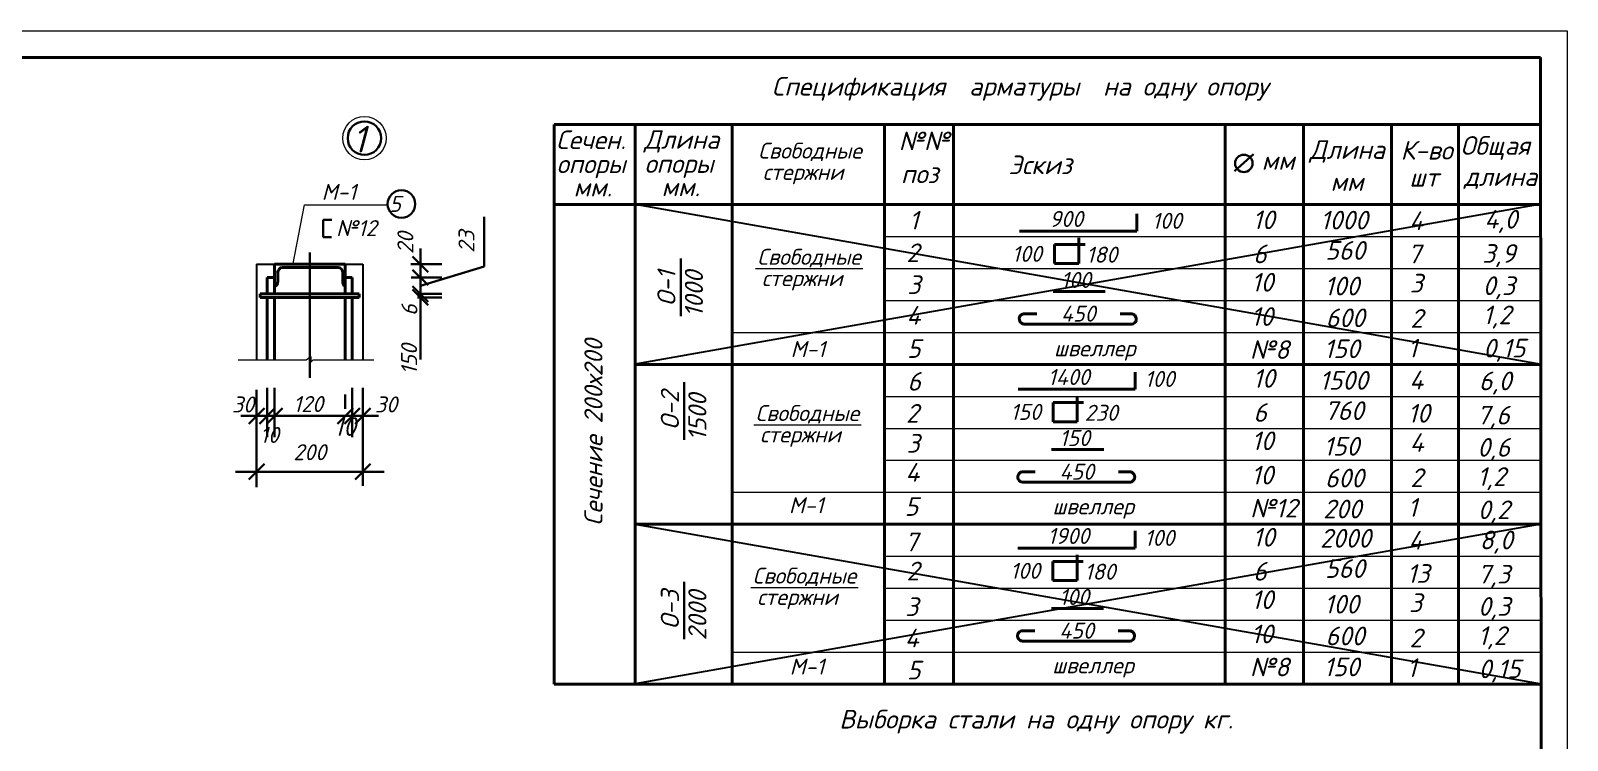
# Model space of a CAD drawing. Extents: x 108150 to 142535, y -18867 to -9422.
# Drawn here: x 137239.1 to 137527.5, y -15898.4 to -15765.3 of the extents above; entities that cross this region are included whole.
import ezdxf

# ---------------------------------------------------------------- set-up
doc = ezdxf.new("R2010")
doc.units = 0
doc.header["$MEASUREMENT"] = 0
doc.linetypes.add('ACAD_ISO04W100', pattern=[30, 24, -3, 0, -3])
for name, color, linetype, lineweight in [('Выносные', 8, 'Continuous', 15), ('надписи', 2, 'Continuous', 15), ('Осевые', 8, 'ACAD_ISO04W100', 30), ('Основные', 4, 'Continuous', 40), ('Размер', 8, 'Continuous', 30), ('РАЗМЕРЫ', 8, 'Continuous', 30), ('Текст', 2, 'Continuous', 15)]:
    doc.layers.add(name, color=color, linetype=linetype, lineweight=lineweight)
doc.styles.add('ГОСТ', font='isocpeur.ttf', dxfattribs={"oblique": 15, "height": 2.5})
doc.styles.add('ГОСТ3', font='isocpeur.ttf', dxfattribs={"oblique": 15, "height": 3})

# ---------------------------------------------------------------- blocks, each defined once
blk = doc.blocks.new('_Oblique')
at = {"color": 0, "linetype": 'ByBlock', "lineweight": -2}
blk.add_line((-0.5, -0.5), (0.5, 0.5), dxfattribs=at)

msp = doc.modelspace()

# ---------------------------------------------------------------- linework, layer by layer
at = {"layer": 'Выносные'}
for p, q in [((137107.5365, -15765.2957), (137527.5365, -15765.2957)), ((137527.5365, -15765.2957), (137527.5365, -16062.2957)), ((137288.2596, -15809.3175), (137290.4474, -15797.9335)), ((137290.4474, -15797.9335), (137306.0676, -15797.9335)), ((137399.3243, -15803.909), (137522.5574, -15803.909)), ((137399.3243, -15809.909), (137522.5612, -15809.909)), ((137399.3243, -15815.909), (137522.5649, -15815.909)), ((137370.7693, -15821.909), (137522.5686, -15821.909)), ((137277.9909, -15827.0607), (137290.74, -15827.0607)), ((137290.7598, -15827.046), (137291.6117, -15826.4138)), ((137291.6117, -15826.4138), (137291.6117, -15827.4628)), ((137291.6117, -15827.4628), (137292.0898, -15827.0329)), ((137292.0898, -15827.046), (137303.479, -15827.046)), ((137399.3243, -15833.909), (137522.5761, -15833.909)), ((137399.3243, -15839.909), (137522.5798, -15839.909)), ((137399.3243, -15845.909), (137522.5835, -15845.909)), ((137370.7693, -15851.909), (137522.3019, -15851.909)), ((137399.3243, -15863.909), (137522.5947, -15863.909)), ((137399.3243, -15869.909), (137522.5984, -15869.909)), ((137399.3243, -15875.909), (137522.6021, -15875.909)), ((137370.7693, -15881.909), (137522.6059, -15881.909))]:
    msp.add_line(p, q, dxfattribs=at)
at = {"layer": 'Выносные', "color": 4, "lineweight": 40}
for p, q in [((137352.5365, -15827.909), (137522.5723, -15827.909)), ((137352.52, -15857.909), (137522.591, -15857.9088)), ((137337.3019, -15887.909), (137522.6096, -15887.909))]:
    msp.add_line(p, q, dxfattribs=at)
at = {"layer": 'Выносные'}
msp.add_circle((137301.7004, -15785.4551), 4.0798, dxfattribs=at)
at = {"layer": 'Осевые'}
msp.add_line((137291.4248, -15830.3997), (137291.4248, -15806.9043), dxfattribs=at)
at = {"layer": 'Основные'}
for p, q in [((137127.5365, -15770.2957), (137522.5365, -15770.2957)), ((137522.5365, -15770.2957), (137522.715, -16057.5397)), ((137337.3019, -15782.909), (137522.5444, -15782.909)), ((137337.3019, -15887.909), (137337.3019, -15782.909)), ((137352.5365, -15887.909), (137352.5365, -15782.909)), ((137370.7693, -15887.909), (137370.7693, -15782.9413)), ((137399.3243, -15887.909), (137399.3243, -15782.7548)), ((137412.3019, -15887.909), (137412.3019, -15782.909)), ((137463.3123, -15783.0023), (137463.3123, -15887.909)), ((137478.0125, -15782.8364), (137478.0125, -15887.909)), ((137494.552, -15782.7801), (137494.552, -15887.909)), ((137507.1164, -15782.8143), (137507.1164, -15887.909)), ((137337.3019, -15797.909), (137522.5537, -15797.909)), ((137284.8449, -15811.6041), (137283.4448, -15811.6041)), ((137283.4448, -15811.6135), (137283.4448, -15814.0303)), ((137298.1046, -15811.6044), (137299.4048, -15811.6044)), ((137299.4048, -15811.6044), (137299.4048, -15812.6416)), ((137282.116, -15814.6771), (137300.736, -15814.6771)), ((137282.116, -15814.6771), (137282.116, -15815.3421)), ((137283.4448, -15812.6183), (137283.4448, -15814.6771)), ((137298.1046, -15812.8285), (137298.1046, -15814.663)), ((137299.4048, -15812.6183), (137299.4048, -15813.12)), ((137299.4048, -15812.6183), (137299.4048, -15814.6771)), ((137300.736, -15814.6771), (137300.736, -15815.3421)), ((137282.116, -15815.3421), (137300.736, -15815.3421)), ((137283.4448, -15815.3421), (137283.4448, -15827.0607)), ((137284.8368, -15815.336), (137284.8368, -15827.0547)), ((137298.1046, -15815.328), (137298.1046, -15827.032)), ((137299.4048, -15815.3421), (137299.4048, -15827.046))]:
    msp.add_line(p, q, dxfattribs=at)
at = {"layer": 'Основные', "lineweight": 25}
for p, q in [((137281.4498, -15809.1083), (137301.3998, -15809.1083)), ((137281.4498, -15809.1083), (137281.4498, -15827.0607)), ((137301.3998, -15809.1083), (137301.3998, -15827.046))]:
    msp.add_line(p, q, dxfattribs=at)
at = {"layer": 'Размер', "color": 8, "linetype": 'ByBlock', "lineweight": 25}
for p, q in [((137352.5365, -15797.8655), (137522.6096, -15827.8785)), ((137522.5722, -15797.8655), (137352.5365, -15827.8525)), ((137352.5365, -15857.8655), (137522.6096, -15887.8785)), ((137522.5722, -15857.8655), (137352.5365, -15887.8525))]:
    msp.add_line(p, q, dxfattribs=at)
at = {"layer": 'РАЗМЕРЫ'}
for p, q in [((137465.029, -15791.647), (137468.6008, -15788.4741)), ((137324.187, -15809.5528), (137324.187, -15800.2377)), ((137312.217, -15809.1157), (137312.217, -15806.1897)), ((137312.217, -15807.6169), (137312.217, -15818.6708)), ((137310.3916, -15809.1157), (137316.207, -15809.1157)), ((137310.4723, -15811.6003), (137316.207, -15811.6003)), ((137311.918, -15811.6069), (137316.207, -15811.6069)), ((137312.217, -15809.1157), (137312.217, -15811.6003)), ((137312.217, -15813.1438), (137324.187, -15809.5528)), ((137312.217, -15811.6003), (137312.217, -15814.5263)), ((137312.217, -15814.6771), (137312.217, -15811.7511)), ((137311.6754, -15814.6808), (137316.207, -15814.6808)), ((137311.6982, -15814.6771), (137316.207, -15814.6771)), ((137312.217, -15814.6771), (137312.217, -15815.3421)), ((137311.6982, -15815.3421), (137316.207, -15815.3421)), ((137312.217, -15815.3421), (137312.217, -15818.2681)), ((137281.4498, -15832.7048), (137281.4498, -15841.5661)), ((137283.4448, -15832.3192), (137283.4448, -15841.5661)), ((137283.4448, -15832.7606), (137283.4448, -15841.5661)), ((137284.8305, -15832.3138), (137284.8305, -15841.5661)), ((137298.1, -15836.2527), (137298.1, -15833.5927)), ((137298.1051, -15836.2476), (137298.1051, -15833.5876)), ((137299.4048, -15832.3045), (137299.4048, -15841.5727)), ((137299.4048, -15836.2527), (137299.4048, -15833.5876)), ((137301.3998, -15832.3045), (137301.3998, -15841.5727)), ((137281.4498, -15837.5761), (137278.5238, -15837.5761)), ((137283.4448, -15837.5761), (137280.5188, -15837.5761)), ((137280.8405, -15837.5827), (137302.09, -15837.5827)), ((137281.4498, -15837.5761), (137283.4448, -15837.5761)), ((137283.4448, -15837.5761), (137286.3708, -15837.5761)), ((137283.4448, -15837.5761), (137284.8305, -15837.5761)), ((137284.8305, -15837.5761), (137287.7565, -15837.5761)), ((137298.1051, -15837.5776), (137295.1791, -15837.5776)), ((137299.4048, -15837.5827), (137296.4788, -15837.5827)), ((137299.4048, -15837.5776), (137298.1051, -15837.5776)), ((137299.4048, -15837.5776), (137298.1051, -15837.5776)), ((137299.4048, -15837.5776), (137302.3308, -15837.5776)), ((137301.3998, -15837.5827), (137299.4048, -15837.5827)), ((137301.3998, -15837.5827), (137304.3258, -15837.5827)), ((137281.4678, -15839.4611), (137281.4678, -15850.9746)), ((137284.8305, -15838.9061), (137284.8305, -15841.5727)), ((137301.3998, -15838.957), (137301.3998, -15850.7226)), ((137277.4891, -15848.0412), (137305.4011, -15848.0412))]:
    msp.add_line(p, q, dxfattribs=at)
at = {"layer": 'РАЗМЕРЫ', "color": 0, "lineweight": 40}
for p, q in [((137446.7159, -15802.9073), (137446.7159, -15799.6737)), ((137424.7231, -15802.9073), (137446.7159, -15802.9073)), ((137436.9918, -15805.3969), (137431.2863, -15805.3969)), ((137431.2863, -15805.4042), (137431.2863, -15808.992)), ((137435.828, -15808.992), (137435.828, -15804.1836)), ((137431.2863, -15808.992), (137435.828, -15808.992)), ((137431.0018, -15814.239), (137440.7967, -15814.239)), ((137425.5799, -15820.3591), (137445.5483, -15820.3591)), ((137425.7399, -15818.3996), (137427.9248, -15818.3996)), ((137443.5628, -15818.3996), (137445.6176, -15818.3996)), ((137446.4243, -15832.5716), (137446.4243, -15829.338)), ((137424.4315, -15832.5716), (137446.4243, -15832.5716)), ((137435.5364, -15838.6562), (137435.5364, -15833.8479)), ((137436.7002, -15835.0612), (137430.9947, -15835.0612)), ((137430.9947, -15835.0685), (137430.9947, -15838.6562)), ((137430.9947, -15838.6562), (137435.5364, -15838.6562)), ((137430.7102, -15843.9032), (137440.505, -15843.9032)), ((137425.4483, -15848.0639), (137427.6332, -15848.0639)), ((137443.2712, -15848.0639), (137445.326, -15848.0639)), ((137425.2883, -15850.0234), (137445.2567, -15850.0234)), ((137446.3894, -15862.3961), (137446.3894, -15859.1625)), ((137424.3966, -15862.3961), (137446.3894, -15862.3961)), ((137435.5015, -15868.4808), (137435.5015, -15863.6724)), ((137436.6653, -15864.8857), (137430.9599, -15864.8857)), ((137430.9599, -15864.893), (137430.9599, -15868.4808)), ((137430.9599, -15868.4808), (137435.5015, -15868.4808)), ((137430.6753, -15873.7278), (137440.4702, -15873.7278)), ((137425.4135, -15877.8884), (137427.5983, -15877.8884)), ((137443.2363, -15877.8884), (137445.2911, -15877.8884)), ((137425.2534, -15879.8479), (137445.2218, -15879.8479))]:
    msp.add_line(p, q, dxfattribs=at)
at = {"layer": 'РАЗМЕРЫ', "color": 2}
for p, q in [((137295.6022, -15800.793), (137293.9619, -15800.793)), ((137293.9619, -15800.793), (137293.9619, -15804.0187)), ((137293.9619, -15804.0187), (137295.4965, -15804.0187)), ((137312.217, -15818.3368), (137312.217, -15826.9764))]:
    msp.add_line(p, q, dxfattribs=at)
at = {"layer": 'РАЗМЕРЫ', "color": 0}
for p, q in [((137435.828, -15804.1836), (137435.828, -15805.3969)), ((137361.1068, -15808.0316), (137361.1068, -15818.8323)), ((137361.7552, -15831.2511), (137361.7552, -15842.0517)), ((137435.5364, -15833.8479), (137435.5364, -15835.0612)), ((137435.5015, -15863.6724), (137435.5015, -15864.8857)), ((137361.7552, -15868.6827), (137361.7552, -15879.4834))]:
    msp.add_line(p, q, dxfattribs=at)
at = {"layer": 'РАЗМЕРЫ', "color": 4, "lineweight": 40}
for p, q in [((137284.8434, -15812.6736), (137284.8486, -15809.1043)), ((137284.8486, -15809.1083), (137298.1046, -15809.1083)), ((137285.4176, -15810.606), (137285.4176, -15812.4953)), ((137286.2947, -15809.7109), (137296.7485, -15809.714)), ((137297.6505, -15810.6892), (137297.6505, -15812.4526)), ((137298.1046, -15809.0942), (137298.1046, -15812.8615)), ((137284.8384, -15814.671), (137284.8421, -15812.6123))]:
    msp.add_line(p, q, dxfattribs=at)
at = {"layer": 'РАЗМЕРЫ', "color": 253}
msp.add_circle((137301.7004, -15785.4551), 3.1427, dxfattribs=at)
at = {"layer": 'РАЗМЕРЫ'}
for centre, radius in [((137466.8121, -15790.1859), 1.6345), ((137308.648, -15797.8089), 2.5834)]:
    msp.add_circle(centre, radius, dxfattribs=at)
at = {"layer": 'РАЗМЕРЫ', "color": 4, "lineweight": 40}
for centre, radius, start, end in [((137286.4129, -15810.704), 1.0002, 96.833407, 179.122492), ((137296.6624, -15810.6983), 0.9881, 1.1526, 84.999068), ((137284.3946, -15812.4153), 1.0206, 296.172482, 356.154141), ((137298.6691, -15812.4544), 1.0198, 179.832927, 236.388447)]:
    msp.add_arc(centre, radius, start, end, dxfattribs=at)
at = {"layer": 'РАЗМЕРЫ', "color": 0, "lineweight": 40}
for centre, radius, start, end in [((137425.6389, -15819.3776), 0.9832, 84.101228, 266.739621), ((137445.637, -15819.3816), 0.9823, 264.371891, 91.418757), ((137425.3473, -15849.0418), 0.9832, 84.101228, 266.739621), ((137445.3454, -15849.0458), 0.9823, 264.371891, 91.418757), ((137425.3124, -15878.8664), 0.9832, 84.101228, 266.739621), ((137445.3105, -15878.8704), 0.9823, 264.371891, 91.418757)]:
    msp.add_arc(centre, radius, start, end, dxfattribs=at)
at = {"layer": 'Текст', "color": 0}
for p, q in [((137375.1491, -15809.9328), (137395.273, -15809.9328)), ((137374.8231, -15839.2533), (137394.9471, -15839.2533)), ((137374.2804, -15869.7589), (137394.4044, -15869.7589))]:
    msp.add_line(p, q, dxfattribs=at)

# ---------------------------------------------------------------- block references
at = {"layer": 'РАЗМЕРЫ', "xscale": 2.925999999977648, "yscale": 2.925999999977648, "zscale": 2.925999999977648}
for p, rotation in [((137312.217, -15809.1157), 270), ((137312.217, -15811.6003), 90), ((137312.217, -15811.6069), 90), ((137312.217, -15814.6771), 270), ((137312.217, -15814.6808), 270), ((137312.217, -15815.3421), 90), ((137283.4448, -15837.5761), 180), ((137284.8305, -15837.5761), 180), ((137284.8305, -15837.5827), 180), ((137299.4048, -15837.5776), 180), ((137301.3998, -15837.5827), 180), ((137281.4684, -15848.0412), 180)]:
    msp.add_blockref('_Oblique', p, dxfattribs=dict(at, rotation=rotation))
for p in [(137281.4498, -15837.5761), (137283.4448, -15837.5761), (137298.1, -15837.5827), (137298.1051, -15837.5776), (137299.4048, -15837.5827), (137301.4004, -15848.0412)]:
    msp.add_blockref('_Oblique', p, dxfattribs=at)

# ---------------------------------------------------------------- texts
at = {"layer": 'надписи', "color": 2, "lineweight": 30, "oblique": 15}
for s, height, style, p in [('1', 5, 'ГОСТ', (137299.4553, -15788.1328)), ('М-1', 3, 'ГОСТ3', (137293.6758, -15797.0394)), ('5', 3, 'ГОСТ3', (137306.3658, -15799.2974)), ('     №12', 3, 'ГОСТ3', (137286.8367, -15803.8334))]:
    msp.add_text(s, height=height, dxfattribs=dict(at, style=style)).set_placement(p)
at = {"layer": 'надписи', "color": 0, "lineweight": 30, "style": 'ГОСТ3', "oblique": 15}
for s, p in [('М-1', (137381.7226, -15826.5264)), ('швеллер', (137431.1759, -15826.383)), ('М-1', (137381.3966, -15855.847)), ('швеллер', (137430.8843, -15856.0472)), ('М-1', (137381.5456, -15886.1158)), ('швеллер', (137430.8495, -15885.8718))]:
    msp.add_text(s, height=3, dxfattribs=at).set_placement(p)
at = {"layer": 'РАЗМЕРЫ', "color": 2, "char_height": 3, "attachment_point": 5, "rotation": 90, "style": 'ГОСТ3'}
for s, insert in [('20', (137309.394, -15805.1377)), ('23', (137320.862, -15804.8953)), ('6', (137310.154, -15817.73))]:
    msp.add_mtext(s, dxfattribs=dict(at, insert=insert))
at = {"layer": 'РАЗМЕРЫ', "color": 2, "char_height": 3, "attachment_point": 5, "style": 'ГОСТ3'}
for s, insert in [('30', (137278.9062, -15835.4249)), ('120', (137291.1406, -15835.3455)), ('30', (137305.7663, -15835.4246)), ('10', (137283.8705, -15841.1519)), ('200', (137291.4451, -15844.3837))]:
    msp.add_mtext(s, dxfattribs=dict(at, insert=insert))
at = {"layer": 'Текст', "color": 0, "oblique": 15}
for s, height, style, p in [('Спецификация  арматуры  на одну опору', 3.5, 'ГОСТ', (137378.1827, -15777.4703)), ('Сечен.', 3.5, 'ГОСТ', (137337.6933, -15787.4986)), ('Длина', 3.5, 'ГОСТ', (137354.2018, -15787.4499)), ('№№', 3.5, 'ГОСТ', (137402.0206, -15787.7224)), ('Длина', 3.5, 'ГОСТ', (137479.1515, -15789.3492)), ('Общая', 3.5, 'ГОСТ', (137507.4823, -15788.5816)), ('Свободные', 3, 'ГОСТ3', (137375.6423, -15789.2915)), ('Эскиз', 3.5, 'ГОСТ', (137422.6302, -15792.2131)), ('К-во', 3.5, 'ГОСТ', (137496.2413, -15789.472)), ('опоры', 3.5, 'ГОСТ', (137337.7974, -15792.0221)), ('опоры', 3.5, 'ГОСТ', (137354.3059, -15791.9734)), ('стержни', 3, 'ГОСТ3', (137376.4956, -15793.2954)), ('поз', 3.5, 'ГОСТ', (137402.4352, -15793.9016)), ('мм', 3.5, 'ГОСТ', (137470.1595, -15791.3946)), ('мм.', 3.5, 'ГОСТ', (137340.971, -15796.3896)), ('мм.', 3.5, 'ГОСТ', (137357.4795, -15796.3409)), ('мм', 3.5, 'ГОСТ', (137483.081, -15795.3497)), ('шт', 3.5, 'ГОСТ', (137497.8847, -15794.5345)), ('длина', 3.5, 'ГОСТ', (137508.1343, -15794.4176)), ('1', 3.5, 'ГОСТ', (137403.9695, -15802.5992)), ('900', 3, 'ГОСТ3', (137430.301, -15802.1135)), ('100', 3, 'ГОСТ3', (137449.5615, -15802.4615)), ('10', 3.5, 'ГОСТ', (137468.4455, -15802.5275)), ('1000', 3.5, 'ГОСТ', (137481.1502, -15802.586)), ('4', 3.5, 'ГОСТ', (137497.8675, -15802.7046)), ('4,0', 3.5, 'ГОСТ', (137511.9523, -15802.4212)), ('2', 3.5, 'ГОСТ', (137403.4536, -15808.7128)), ('100', 3, 'ГОСТ3', (137423.2729, -15808.6571)), ('180', 3, 'ГОСТ3', (137437.2251, -15808.8215)), ('6', 3.5, 'ГОСТ', (137468.5549, -15808.9242)), ('560', 3.5, 'ГОСТ', (137482.0897, -15808.2712)), ('7', 3.5, 'ГОСТ', (137497.5838, -15808.9395)), ('3,9', 3.5, 'ГОСТ', (137511.5742, -15808.845)), ('Свободные', 3, 'ГОСТ3', (137375.4658, -15809.22)), ('стержни', 3, 'ГОСТ3', (137376.3191, -15813.2239)), ('3', 3.5, 'ГОСТ', (137403.6479, -15814.701)), ('100', 3, 'ГОСТ3', (137432.4783, -15813.5611)), ('10', 3.5, 'ГОСТ', (137468.2157, -15814.2434)), ('100', 3.5, 'ГОСТ', (137481.9312, -15814.9577)), ('3', 3.5, 'ГОСТ', (137497.962, -15814.4187)), ('0,3', 3.5, 'ГОСТ', (137511.6687, -15814.891)), ('4', 3.5, 'ГОСТ', (137403.4518, -15820.4463)), ('450', 3, 'ГОСТ3', (137432.4783, -15819.8838)), ('10', 3.5, 'ГОСТ', (137468.148, -15820.6799)), ('600', 3.5, 'ГОСТ', (137482.176, -15820.9219)), ('2', 3.5, 'ГОСТ', (137498.0565, -15821.0314)), ('1,2', 3.5, 'ГОСТ', (137511.6687, -15820.3701)), ('5', 3.5, 'ГОСТ', (137403.5605, -15826.6898)), ('№8', 3.5, 'ГОСТ', (137467.9445, -15826.8793)), ('150', 3.5, 'ГОСТ', (137481.8533, -15826.7274)), ('1', 3.5, 'ГОСТ', (137497.5838, -15826.605)), ('0,15', 3.5, 'ГОСТ', (137511.7632, -15826.605)), ('1400', 3, 'ГОСТ3', (137430.0094, -15831.7778)), ('100', 3, 'ГОСТ3', (137448.1918, -15832.1389)), ('10', 3.5, 'ГОСТ', (137468.4891, -15832.2841)), ('1500', 3.5, 'ГОСТ', (137481.0064, -15832.6555)), ('4', 3.5, 'ГОСТ', (137497.8703, -15832.601)), ('6', 3.5, 'ГОСТ', (137403.6342, -15832.8402)), ('6,0', 3.5, 'ГОСТ', (137510.9356, -15832.7613)), ('760', 3.5, 'ГОСТ', (137481.9459, -15838.3407)), ('Свободные', 3, 'ГОСТ3', (137375.1398, -15838.5406)), ('2', 3.5, 'ГОСТ', (137403.3763, -15838.8433)), ('150', 3, 'ГОСТ3', (137422.9812, -15838.3214)), ('230', 3, 'ГОСТ3', (137436.9335, -15838.4858)), ('6', 3.5, 'ГОСТ', (137468.5985, -15838.6807)), ('10', 3.5, 'ГОСТ', (137497.5867, -15838.8359)), ('7,6', 3.5, 'ГОСТ', (137510.5575, -15839.1852)), ('стержни', 3, 'ГОСТ3', (137375.9931, -15842.5445)), ('150', 3, 'ГОСТ3', (137432.1866, -15843.2254)), ('10', 3.5, 'ГОСТ', (137468.2592, -15844)), ('3', 3.5, 'ГОСТ', (137403.485, -15844.4707)), ('150', 3.5, 'ГОСТ', (137481.7874, -15845.0272)), ('4', 3.5, 'ГОСТ', (137497.9649, -15844.3151)), ('0,6', 3.5, 'ГОСТ', (137510.652, -15845.2311)), ('4', 3.5, 'ГОСТ', (137403.2639, -15849.9214)), ('450', 3, 'ГОСТ3', (137432.1866, -15849.548)), ('10', 3.5, 'ГОСТ', (137468.1915, -15850.4364)), ('600', 3.5, 'ГОСТ', (137482.0322, -15850.9914)), ('2', 3.5, 'ГОСТ', (137498.0593, -15850.9279)), ('1,2', 3.5, 'ГОСТ', (137510.652, -15850.7103)), ('5', 3.5, 'ГОСТ', (137403.1165, -15856.3296)), ('№12', 3.5, 'ГОСТ', (137467.9881, -15856.6358)), ('200', 3.5, 'ГОСТ', (137481.7095, -15856.7969)), ('1', 3.5, 'ГОСТ', (137497.5867, -15856.5015)), ('0,2', 3.5, 'ГОСТ', (137510.7466, -15856.9452)), ('7', 3.5, 'ГОСТ', (137403.1521, -15862.9785)), ('1900', 3, 'ГОСТ3', (137429.9746, -15861.6023)), ('100', 3, 'ГОСТ3', (137448.1569, -15861.9634)), ('10', 3.5, 'ГОСТ', (137468.4475, -15862.0937)), ('2000', 3.5, 'ГОСТ', (137481.1083, -15862.2866)), ('4', 3.5, 'ГОСТ', (137497.7344, -15862.6695)), ('8,0', 3.5, 'ГОСТ', (137511.0695, -15862.6124)), ('Свободные', 3, 'ГОСТ3', (137374.5972, -15869.0462)), ('2', 3.5, 'ГОСТ', (137403.4838, -15868.4292)), ('100', 3, 'ГОСТ3', (137422.9464, -15868.1459)), ('180', 3, 'ГОСТ3', (137436.8986, -15868.3104)), ('6', 3.5, 'ГОСТ', (137468.557, -15868.4904)), ('560', 3.5, 'ГОСТ', (137482.0478, -15867.9718)), ('13', 3.5, 'ГОСТ', (137497.4507, -15868.9044)), ('7,3', 3.5, 'ГОСТ', (137510.6913, -15869.0362)), ('стержни', 3, 'ГОСТ3', (137375.4505, -15873.0501)), ('3', 3.5, 'ГОСТ', (137403.2337, -15875.1297)), ('100', 3, 'ГОСТ3', (137432.1518, -15873.0499)), ('10', 3.5, 'ГОСТ', (137468.2177, -15873.8096)), ('100', 3.5, 'ГОСТ', (137481.8893, -15874.6583)), ('3', 3.5, 'ГОСТ', (137497.8289, -15874.3836)), ('0,3', 3.5, 'ГОСТ', (137510.7858, -15875.0822)), ('4', 3.5, 'ГОСТ', (137403.1521, -15881.0014)), ('450', 3, 'ГОСТ3', (137432.1518, -15879.3726)), ('10', 3.5, 'ГОСТ', (137468.15, -15880.2461)), ('600', 3.5, 'ГОСТ', (137482.1341, -15880.6225)), ('2', 3.5, 'ГОСТ', (137497.9234, -15880.9963)), ('1,2', 3.5, 'ГОСТ', (137510.7858, -15880.5613)), ('5', 3.5, 'ГОСТ', (137403.5602, -15887.0361)), ('№8', 3.5, 'ГОСТ', (137467.9466, -15886.4455)), ('150', 3.5, 'ГОСТ', (137481.8114, -15886.428)), ('1', 3.5, 'ГОСТ', (137497.4507, -15886.5699)), ('0,15', 3.5, 'ГОСТ', (137510.8804, -15886.7962)), ('Выборка стали на одну опору кг.', 3.5, 'ГОСТ', (137390.8537, -15896.2353))]:
    msp.add_text(s, height=height, dxfattribs=dict(at, style=style)).set_placement(p)
at = {"layer": 'Текст', "color": 0, "style": 'ГОСТ', "oblique": 15}
for s, p in [('О-1', (137360.1069, -15816.9626)), ('1000', (137365.2657, -15819.0351)), ('Сечение 200х200', (137346.4013, -15858.1904)), ('О-2', (137360.7553, -15840.182)), ('1500', (137365.9142, -15842.2546)), ('О-3', (137360.7553, -15877.6137)), ('2000', (137365.9142, -15879.6862))]:
    msp.add_text(s, height=3.4, rotation=90, dxfattribs=at).set_placement(p)
at = {"layer": 'Текст', "style": 'ГОСТ3', "oblique": 15}
msp.add_text('150', height=3, rotation=90, dxfattribs=at).set_placement((137311.5955, -15829.8457))
at = {"layer": 'Текст', "style": 'ГОСТ', "oblique": 15}
msp.add_text('10', height=3.5, dxfattribs=at).set_placement((137295.9507, -15841.3219))

doc.saveas('drawing.dxf')
